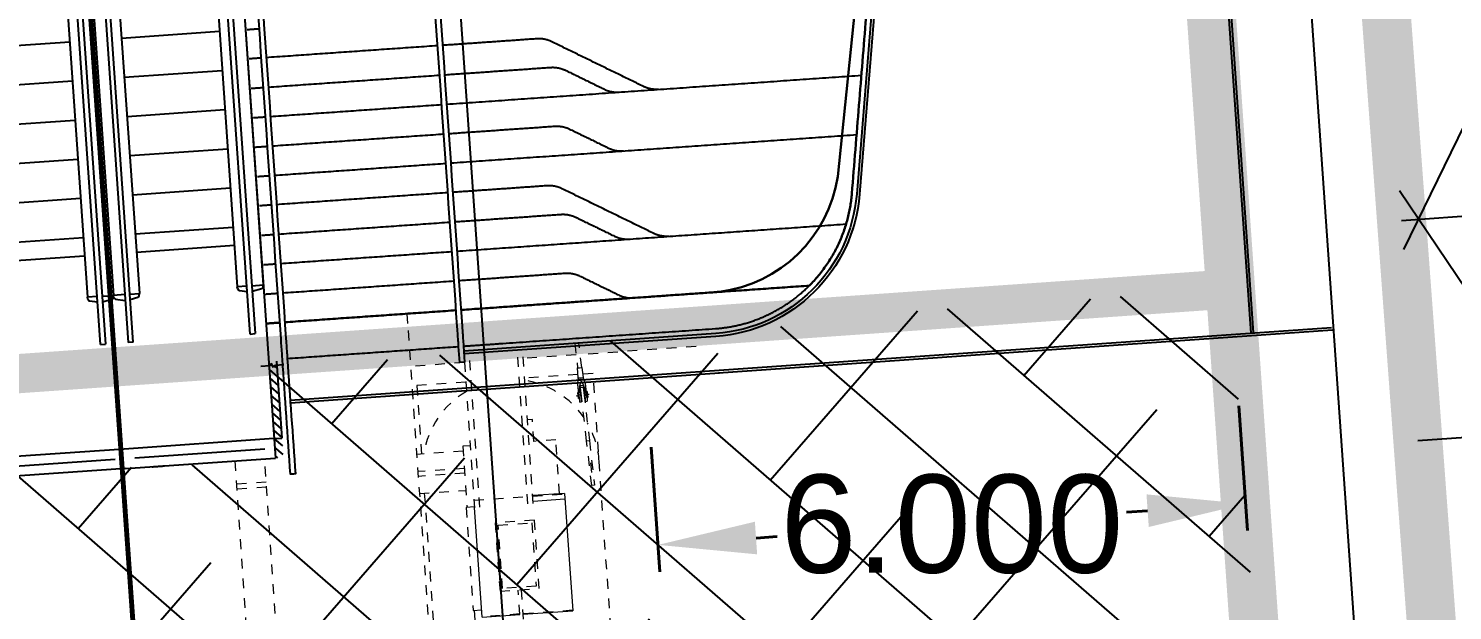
# Model space of a CAD drawing. Header units: millimetres. Extents: x 50357 to 985146, y 723188 to 1803594.
# Drawn here: x 832238.82 to 832253.33, y 818135.06 to 818140.99 of the extents above; entities that cross this region are included whole.
import ezdxf
from ezdxf.xclip import XClip

# ---------------------------------------------------------------- set-up
doc = ezdxf.new("R2010")
doc.units = ezdxf.units.MM
doc.header["$LTSCALE"] = 3
doc.header["$MEASUREMENT"] = 0
for name, pattern in [('AUR_Hidden', [3.75, 2.5, -1.25]), ('DASHED', [19.049999999999997, 12.7, -6.349999999999999]), ('DASHED2', [0.375, 0.25, -0.125]), ('DIVIDE', [1.25, 0.5, -0.25, 0, -0.25, 0, -0.25]), ('Grid Line', [22.225, 12.7, -3.175, 3.175, -3.175]), ('Member Hidden', [4.5, 2.5, -2])]:
    doc.linetypes.add(name, pattern=pattern)
doc.layers.get('Defpoints').update_dxf_attribs({"color": 32})
doc.layers.add('-Dim', color=7, linetype='Continuous', lineweight=40)
for name, color, linetype in [('-Section line', 7, 'Continuous'), ('00-TITLEBOX', 7, 'Continuous'), ('00_Xref', 7, 'Continuous'), ('3A35X-MAGP-P-LD-00-0$0$A-GLASS', 1, 'Continuous'), ('3A35X-MAGP-P-LD-00-0$0$LWK-GA_HANDRAIL', 7, 'Continuous'), ('3A35X-MAGP-P-LD-00-0$0$LWK-MA_PAVING BANDING', 8, 'Continuous'), ('LWK-STEPS', 8, 'Continuous'), ('UAJ-00XREF', 7, 'Continuous')]:
    doc.layers.add(name, color=color, linetype=linetype)
doc.layers.add('S-BEAM', color=7, linetype='Continuous', lineweight=13, true_color=0x6e6e6e)
doc.layers.add('S-BEAM-HDLN', color=7, linetype='Member Hidden', lineweight=13, true_color=0x6e6e6e)
doc.styles.get("Standard").update_dxf_attribs({"font": 'arial.ttf'})
doc.dimstyles.get("Standard").update_dxf_attribs({"dimtxt": 0.5, "dimasz": 0.5, "dimexe": 0.18, "dimexo": 0.0625, "dimgap": 0.09, "dimtad": 0, "dimtih": 1, "dimtoh": 1, "dimdec": 3, "dimzin": 0, "dimdsep": 46, "dimtxsty": 'Standard', "dimcen": 0.09, "dimclrd": 256, "dimclre": 256, "dimclrt": 256, "dimadec": 0, "dimazin": 0, "dimtfac": 1, "dimtdec": 3, "dimtofl": 0, "dimtmove": 0, "dimatfit": 3, "dimfxl": 1, "dimtolj": 1, "dimtzin": 0, "dimlwd": -1, "dimlwe": -1, "dimarcsym": 0})

# ---------------------------------------------------------------- blocks, each defined once
blk = doc.blocks.new('x-baseplan')
blk.add_lwpolyline([(834550.5504977031, 818213.8099201302), (834557.1707061984, 818119.1057708476), (834549.7388409991, 818118.5862529866), (834547.9798026364, 818143.7498459143), (834547.5807763856, 818143.7219523429), (834547.5406793719, 818144.2955526419), (834539.964348251, 818143.7659435372), (834540.0207351408, 818142.9597400684), (834532.4540713743, 818142.4508974658), (834523.9730675832, 818144.3196118136), (834526.2541944442, 818154.672315307), (834539.4111505304, 818151.6754048063), (834539.645705567, 818148.3218046228), (834547.2222045134, 818148.8514349199), (834547.1832929897, 818149.4080764136), (834547.5823192402, 818149.4359699852), (834542.9962396064, 818215.0412708663), (834543.2206925141, 818215.0569610451), (834550.3260447974, 818213.7942299456), (834550.5504977031, 818213.8099201302)])
blk = doc.blocks.new('*D1120')
at = {"layer": '-Dim', "transparency": 16777216}
for p, q in [((832251.2429739052, 818135.8709319923), (832251.154120105, 818137.142013343)), ((832245.2575927557, 818135.4525292988), (832245.1687389555, 818136.7236106496)), ((832250.2262884076, 818136.0747137873), (832250.0094308534, 818136.0595545548)), ((832246.236038511, 818135.7957789522), (832246.452896065, 818135.8109381847))]:
    blk.add_line(p, q, dxfattribs=at)
for points in [[(832250.2146660861, 818136.240974725), (832250.2379107291, 818135.9084528496), (832251.2238540341, 818136.1444477165)], [(832246.2244161896, 818135.9620398899), (832246.2476608326, 818135.6295180145), (832245.2384728846, 818135.7260450231)]]:
    blk.add_solid(points, dxfattribs=at)
at = {"layer": 'Defpoints', "color": 0, "transparency": 16777216}
for p in [(832251.2238540341, 818136.1444477165), (832251.2473322757, 818135.8085841406), (832245.2619511263, 818135.3901814471)]:
    blk.add_point(p, dxfattribs=at)
at = {"layer": '-Dim', "transparency": 16777216, "insert": (832248.2311634594, 818135.9352463698), "char_height": 1, "attachment_point": 5}
blk.add_mtext('\\A1;6.000', dxfattribs=at)
blk = doc.blocks.new('AUR_ST_SFR_S_RHS _ SHS - 600x1050x50x50 BUILT-UP BOX-2951339-STAIRCASE - GA PLAN')
at = {"layer": 'S-BEAM'}
for p, q in [((-99.66727646333226, -525.0000000000014), (-99.66727646333226, -503.0695454789058)), ((-99.66727646333226, -525.0000000000014), (224.6672764640503, -525.0000000000014)), ((224.6672764640503, -503.0695454790808), (224.6672764640503, -525.0000000000014))]:
    blk.add_line(p, q, dxfattribs=at)
blk = doc.blocks.new('AUR_ST_SFR_S_CHS - 1200x5mm-2158067-STAIRCASE - GA PLAN')
at = {"layer": 'S-BEAM'}
for p, q in [((410.0000000005912, 600.0000000000455), (-99.99999999942717, 600.0000000000542)), ((-99.99999999947265, -600.000000000001), (-99.99999999947265, 599.9999999999997)), ((824.9999999998753, 600.0000000000542), (440.000000000593, 600.0000000000455)), ((824.9999999998287, 599.9999999999997), (824.9999999998287, -519.2381391583749)), ((-99.99999999942284, -599.9999999999502), (225.0000000002391, -599.9999999999502))]:
    blk.add_line(p, q, dxfattribs=at)
at = {"layer": 'S-BEAM-HDLN'}
for p, q in [((-99.99999999947265, 595.000000000002), (410.0000000008031, 595.000000000002)), ((440.0000000008044, 595.000000000002), (824.9999999998288, 595.000000000002)), ((824.9999999998288, -595.0000000000033), (-99.99999999947265, -595.0000000000033))]:
    blk.add_line(p, q, dxfattribs=at)
blk = doc.blocks.new('DGSG')
at = {"layer": 'S-BEAM', "linetype": 'DASHED2', "ltscale": 5}
for p, q in [((77281.08389508724, -4203.388118386269), (72871.22710001469, -4203.388118386269)), ((70302.21453690529, -4508.388118267059), (77281.21554136276, -4508.388118267059)), ((78484.59632360935, -6058.388118386269), (70302.88355922699, -6058.388118386269)), ((76819.01197111607, -6058.388118267059), (76819.00952672958, -6533.368661046028)), ((77219.0095268488, -6533.370719194412), (77219.01197099686, -6058.388118267059)), ((78119.05193829536, -6608.388118267059), (78119.05193805695, -6058.388118267059)), ((78656.95921337605, -6058.388118386269), (78484.59632360935, -6058.388118386269)), ((76819.01171350479, -6108.373454332352), (74319.05016732216, -6108.369760632515)), ((77919.05016839504, -6108.375079989433), (77219.011713624, -6108.3740452528)), ((77919.04685640335, -6608.388118267059), (77919.05016839504, -6108.375079989433)), ((75594.05193817616, -6523.388118267059), (75594.05193793774, -6608.388118386269)), ((76644.05193793774, -6523.388118267059), (75594.05193817616, -6523.388118267059)), ((76644.05193793774, -6608.388118743896), (76644.05193793774, -6523.388118267059)), ((75594.05193793774, -6533.371643543243), (74969.04503643513, -6533.37071955204)), ((78124.95784854889, -6608.388118267059), (76637.11899673939, -6608.388118386269)), ((77269.04966771603, -6533.374119520187), (76644.05193793774, -6533.373195648193)), ((77269.0487856865, -6608.388118624687), (77269.04966771603, -6533.374119520187)), ((76469.05193793774, -6808.388118505478), (75769.05193793774, -6808.388118624687)), ((75769.05193793774, -6808.388118624687), (75769.05193781853, -7208.388118267059)), ((76469.05193793774, -7208.388118386269), (76469.05193793774, -6808.388118505478)), ((75797.05193781853, -7180.38811814785), (75797.05193793774, -6836.388118505478)), ((75797.05193793774, -6836.388118505478), (76441.05193829536, -6836.388118267059)), ((76441.05193829536, -6836.388118267059), (76441.05193793774, -7180.388118624687)), ((75319.05193829536, -6993.388118386269), (75769.05193817616, -6993.388118267059)), ((75769.05193781853, -7023.38811814785), (75319.05193793774, -7023.388118505478)), ((75769.05193781853, -7208.388118267059), (76469.05193793774, -7208.388118386269)), ((76441.05193793774, -7180.388118624687), (75797.05193781853, -7180.38811814785)), ((76637.11899673939, -7208.388118386269), (78207.4555426836, -7208.388118386269)), ((77494.04383635521, -7258.37457883358), (77494.04390978813, -7208.388118267059)), ((77919.03927981853, -7752.201599359512), (77919.04288232327, -7208.388118386269)), ((78119.05193805695, -7748.704062819481), (78119.05193781853, -7208.388118267059)), ((77269.04337525368, -7483.374118447304), (77269.04370868206, -7258.374246716499)), ((77269.04370868206, -7258.374246716499), (77494.04383635521, -7258.37457883358)), ((76719.05193805695, -7483.373305082321), (77269.04337525368, -7483.374118447304)), ((76780.57634830475, -7815.022179245949), (77236.62764573097, -7794.786957859993)), ((76781.81750142574, -7842.994657516479), (76780.57634830475, -7815.022179245949)), ((77237.86879837513, -7822.759436249733), (76781.81750142574, -7842.994657516479)), ((77010.59732604027, -7818.829809427261), (76887.09273564816, -7824.309769034386)), ((77236.62764573097, -7794.786957859993), (77724.79994940758, -7773.126511931419)), ((77236.62764573097, -7794.786957859993), (77237.86879837513, -7822.759436249733)), ((77726.04110205173, -7801.09899020195), (77237.86879837513, -7822.759436249733)), ((77635.69574069977, -7753.634582161903), (77649.59449398518, -7753.017887234688)), ((77635.69574069977, -7753.634582161903), (77636.47146117687, -7771.117380619049)), ((77636.47146117687, -7771.117380619049), (77650.3702147007, -7770.500686168671)), ((77652.14328980446, -7810.461369395256), (77638.24453651905, -7811.078063964844)), ((77638.24453651905, -7811.078063964844), (77639.02025723457, -7828.560863256454)), ((77652.91901004314, -7827.944167852402), (77639.02025723457, -7828.560863256454)), ((77649.59449398518, -7753.017887234688), (77707.51068508625, -7750.448117256165)), ((77650.3702147007, -7770.500686168671), (77708.2864048481, -7767.930916190147)), ((77710.0594804287, -7807.891599178314), (77652.14328980446, -7810.461369395256)), ((77710.83520078659, -7825.374398589134), (77652.91901004314, -7827.944167852402)), ((77674.23630189896, -7742.415171146393), (77734.17732644081, -7739.755558013916)), ((77674.23630189896, -7742.415171146393), (77674.59091675282, -7750.407307744026)), ((77734.53194153309, -7747.747694969177), (77674.59091675282, -7750.407307744026)), ((77678.04841327667, -7828.330640077591), (77737.98943829536, -7825.671027183533)), ((77678.04841327667, -7828.330640077591), (77678.40302884579, -7836.322777152061)), ((77738.34405350685, -7833.663164019585), (77678.40302884579, -7836.322777152061)), ((77684.08157885075, -7749.9862023592), (77684.1480692625, -7751.484728097916)), ((77684.92379009724, -7768.96752679348), (77685.18631494045, -7774.884188532829)), ((77686.42746758461, -7802.85666680336), (77686.69686496258, -7808.928209781647)), ((77687.47258543968, -7826.411009430885), (77687.53907608986, -7827.909534454346)), ((77703.30806231499, -7720.829750537872), (77704.2068144083, -7741.085364699364)), ((77707.51147186756, -7750.448082327843), (77729.60334646702, -7749.467854857445)), ((77708.28719222546, -7767.930881381035), (77707.51147186756, -7750.448082327843)), ((77708.28719222546, -7767.930881381035), (77783.82648074627, -7764.579165697098)), ((77708.3735408783, -7834.992970347404), (77709.26542031765, -7855.093702316284)), ((77785.59955596924, -7804.539848923683), (77710.06026744843, -7807.891564369202)), ((77710.83598792553, -7825.374363780022), (77710.06026744843, -7807.891564369202)), ((77732.92786300182, -7824.394135951996), (77710.83598792553, -7825.374363780022)), ((77724.79994940758, -7773.126511931419), (77779.59342908859, -7770.695298671722)), ((77725.10777008533, -7749.667325496674), (77725.04127943516, -7748.168800711632)), ((77726.14601516724, -7773.066786408424), (77725.88348996639, -7767.150125265121)), ((77780.83458161354, -7798.667776703835), (77726.04110205173, -7801.09899020195)), ((77727.65656518936, -7807.110808134079), (77727.3871679306, -7801.039264678955)), ((77728.49877595901, -7826.092132925987), (77728.43228566647, -7824.593606948853)), ((77734.53194153309, -7747.747694969177), (77734.17732644081, -7739.755558013916)), ((77738.34405350685, -7833.663164019585), (77737.98943829536, -7825.671027183533)), ((77780.83458161354, -7798.667776703835), (77779.59342908859, -7770.695298671722)), ((77867.80015540123, -7750.843373537064), (77835.76995491982, -7744.756791353226)), ((77839.09450638294, -7819.683868527412), (77870.4597685337, -7810.784398198128)), ((77867.80015540123, -7750.843373537064), (77869.12996160984, -7780.8138859272)), ((77882.8075748682, -7750.677978754044), (77867.82231891155, -7751.342882037163)), ((77869.12996160984, -7780.8138859272), (77870.4597685337, -7810.784398198128)), ((77870.43760490417, -7810.284889698029), (77885.42286086082, -7809.619986534119)), ((77984.92895150185, -7751.151722550392), (77882.8075748682, -7750.677978754044)), ((77882.87157547474, -7752.12039244175), (77884.11521816254, -7780.14898276329)), ((77884.11521816254, -7780.14898276329), (77885.35886025429, -7808.177572965622)), ((77885.42286086082, -7809.619986534119), (77987.10096895695, -7800.103559374809)), ((77919.03824532032, -7908.37507724762), (77919.03892934322, -7805.106640577316)), ((77984.98210453987, -7752.349659085274), (77986.01496005058, -7775.627640485764)), ((78237.68648850918, -7743.440189361572), (77985.0840959549, -7754.648282170296)), ((77986.01496005058, -7775.627640485764), (77987.04781603813, -7798.9056224823)), ((77986.94582462311, -7796.606999397278), (78237.70463395119, -7785.480707526207)), ((78119.05193793774, -8973.390941977501), (78119.05193805695, -7790.730550289154)), ((74319.03824436665, -7908.369761228561), (77919.03824532032, -7908.37507724762))]:
    blk.add_line(p, q, dxfattribs=at)
at = {"layer": 'S-BEAM', "linetype": 'AUR_Hidden', "lineweight": 9, "ltscale": 5}
for p, q in [((76994.01994788647, -4508.388118386269), (76994.02151763439, -4203.388118624687)), ((77044.01994764805, -4508.388118267059), (77044.02151739597, -4203.388118267059)), ((76994.00952672958, -6533.36956179142), (76994.01197087765, -6058.388118267059)), ((77044.00952672958, -6533.369819164276), (77044.01197123528, -6058.388118267059)), ((76637.11899673939, -6663.388118386269), (78207.22030591965, -6663.388118267059)), ((76637.11899709702, -7153.388118267059), (78207.43180298805, -7153.388118505478))]:
    blk.add_line(p, q, dxfattribs=at)
at = {"layer": 'S-BEAM', "linetype": 'DASHED2', "ltscale": 5, "flags": 128}
for points in [[(77783.82648074627, -7764.579165697098), (77788.94112348557, -7765.127161502838), (77793.74520897865, -7766.965809822083), (77797.9187848568, -7769.972657680511), (77801.18389046192, -7773.947447538376), (77803.32306921482, -7778.62545800209), (77804.19385182858, -7783.69513297081)], [(77804.19385182858, -7783.69513297081), (77803.77549529076, -7788.822008132935), (77802.05903887749, -7793.671094655991), (77799.15879774094, -7797.919444441795), (77795.26792907715, -7801.284115076065), (77790.64556539059, -7803.541020035744), (77785.59955596924, -7804.539848923683)]]:
    blk.add_lwpolyline(points, dxfattribs=at)
at = {"layer": 'S-BEAM', "linetype": 'DASHED2', "ltscale": 5}
for radius, start, end in [(900.0000000000045, 26.4349820673552, 77.15739246118007), (899.9999999999995, 300.2717893566729, 347.1372658115348), (899.9999999999881, 270.0053207173482, 296.3248220511723)]:
    blk.add_arc((77019.04420804977, -7008.373751878738), radius, start, end, dxfattribs=at)
for points, knots in [([(77729.60334646702, -7749.467854857445), (77737.32756578922, -7749.125127434731), (77748.86571538448, -7748.613174557686), (77762.29698503017, -7748.017222285271), (77769.94628763199, -7747.677818775177), (77775.65008842945, -7747.424738645554), (77781.33018755913, -7747.172709584236), (77786.99383437634, -7746.921410799026), (77791.68588399887, -7746.713222503662), (77794.95034217834, -7746.568376541138), (77796.81047677994, -7746.485841393471), (77798.1992444992, -7746.424221038818), (77799.59590649605, -7746.362250447273), (77801.48241102695, -7746.278545379639), (77804.82087409496, -7746.130416154861), (77809.62049388885, -7745.917454481125), (77814.23998522758, -7745.712485671043), (77817.26538908482, -7745.578246831894), (77818.71064198017, -7745.514120221138), (77819.51682412624, -7745.478349685669), (77820.10647928715, -7745.452186465263), (77820.69961261749, -7745.4258685112), (77821.51731479168, -7745.389587163925), (77822.99450552464, -7745.324043393135), (77825.19892191887, -7745.226232171059), (77827.84458732605, -7745.108842611313), (77831.17663407326, -7744.960998058319), (77833.91979515553, -7744.839282512665), (77835.48322021961, -7744.769912719727), (77835.7735644579, -7744.757030010223), (77835.77094197273, -7744.75714635849)], [0, 0, 0, 0, 0.1, 0.15, 0.175, 0.2, 0.225, 0.25, 0.275, 0.2875, 0.29375, 0.3, 0.30625, 0.3125, 0.325, 0.35, 0.375, 0.3875, 0.39375, 0.396875, 0.4, 0.403125, 0.40625, 0.4125, 0.425, 0.4375, 0.45, 0.475, 0.4875, 0.5, 0.5, 0.5, 0.5]), ([(77849.03857648373, -7781.705350637436), (77843.06202745438, -7778.341610312462), (77833.88945674896, -7773.784788608551), (77822.82691824436, -7769.318654179573), (77816.39957749844, -7767.015448570251), (77811.53352093697, -7765.396064758301), (77806.59166407585, -7763.95185482502), (77799.8851351738, -7762.296033978462), (77791.34505426884, -7760.591863155365), (77782.71212482452, -7759.116809248924), (77775.81989955902, -7757.919221043587), (77770.68306136131, -7756.956156015396), (77765.56631469727, -7755.955386519432), (77758.73044109344, -7754.660293459892), (77746.757989645, -7752.439500570297), (77736.47123885155, -7750.632076740265), (77729.60334646702, -7749.467854857445)], [0, 0, 0, 0, 0.1666666666666667, 0.25, 0.2916666666666666, 0.3333333333333333, 0.375, 0.4166666666666666, 0.5, 0.5833333333333333, 0.625, 0.6666666666666666, 0.7083333333333333, 0.75, 0.8333333333333333, 1, 1, 1, 1]), ([(77732.92786300182, -7824.394135951996), (77739.66565489769, -7822.62622320652), (77749.75190412998, -7819.914839506149), (77761.48061835766, -7816.642414093018), (77768.17492640018, -7814.746980190277), (77773.18293082714, -7813.296970486641), (77778.21428740025, -7811.882737755775), (77784.97336173058, -7810.079434871674), (77793.44172537327, -7807.845587730408), (77801.79731345177, -7805.391747832298), (77808.33083665371, -7803.148459672928), (77813.12536501884, -7801.272241473198), (77817.82887554169, -7799.228250980377), (77824.02697145939, -7796.364848613739), (77834.65048611164, -7790.93649327755), (77843.38342893124, -7785.585194826126), (77849.03857648373, -7781.705350637436)], [0, 0, 0, 0, 0.1666666666666667, 0.25, 0.2916666666666666, 0.3333333333333333, 0.375, 0.4166666666666666, 0.5, 0.5833333333333333, 0.625, 0.6666666666666666, 0.7083333333333333, 0.75, 0.8333333333333333, 1, 1, 1, 1]), ([(77839.09545767307, -7819.68342757225), (77839.09283566475, -7819.683543801308), (77838.79200053215, -7819.696892023087), (77837.20376491547, -7819.767362713814), (77834.43449497223, -7819.890236616135), (77831.07946538925, -7820.039100885391), (77828.4194085598, -7820.157128930092), (77826.20637011528, -7820.255322575569), (77824.72544169426, -7820.321032166481), (77823.90634322166, -7820.357376337051), (77823.31252872944, -7820.383723855019), (77822.72267282009, -7820.409895896912), (77821.91694366932, -7820.445646524429), (77820.47418224812, -7820.509662985802), (77817.45968580246, -7820.64341711998), (77812.86738729477, -7820.847179889679), (77808.096357584, -7821.058872818947), (77804.77122879028, -7821.206410527229), (77802.88939476013, -7821.2899081707), (77801.49444890022, -7821.351802825928), (77800.10554409027, -7821.413429141045), (77798.24329459667, -7821.496057987213), (77794.97060251236, -7821.641268968582), (77790.2581269741, -7821.850363969803), (77784.56882214546, -7822.102801084518), (77778.87646377087, -7822.355373859406), (77773.18180322647, -7822.608048915863), (77765.55792891979, -7822.946323871613), (77752.17480313778, -7823.54013967514), (77740.64602589607, -7824.05167722702), (77732.92786300182, -7824.394135951996)], [0.5, 0.5, 0.5, 0.5, 0.5125, 0.525, 0.55, 0.5625, 0.575, 0.5874999999999999, 0.59375, 0.596875, 0.6, 0.6031249999999999, 0.60625, 0.6125, 0.625, 0.6499999999999999, 0.6749999999999999, 0.6875, 0.69375, 0.7, 0.7062499999999999, 0.7124999999999999, 0.725, 0.75, 0.775, 0.8, 0.8250000000000001, 0.8500000000000001, 0.9, 1, 1, 1, 1])]:
    blk.add_open_spline(points, degree=3, knots=knots, dxfattribs=at)
at = {"layer": 'S-BEAM', "linetype": 'DASHED2', "ltscale": 5, "rotation": 90}
for name, p in [('AUR_ST_SFR_S_CHS - 1200x5mm-2158067-STAIRCASE - GA PLAN', (76119.05193793774, -7433.388118386269)), ('AUR_ST_SFR_S_RHS _ SHS - 600x1050x50x50 BUILT-UP BOX-2951339-STAIRCASE - GA PLAN', (76134.04945158958, -7433.055394768715))]:
    blk.add_blockref(name, p, dxfattribs=at)
blk = doc.blocks.new('escalator_new')
at = {"layer": '3A35X-MAGP-P-LD-00-0$0$A-GLASS', "ltscale": 0.5}
h = blk.add_hatch(dxfattribs=at)
h.set_pattern_fill('ANSI31', color=256, scale=500, angle=-90.00000000000001)
h.set_pattern_definition([(315, (102989.4328432104, 47003.94558708592), (44.19417382415923, 44.19417382415921), [])])
h.paths.add_polyline_path([(110039.9912009293, 27836.8253402986), (110039.9912009293, 28579.66818880522), (110020.4230952937, 28579.66818880522), (110003.8756469038, 28559.3227503987), (109984.3939431777, 28601.69275053245), (109969.1586761208, 28579.66818880522), (109959.9912032385, 28579.66818880522), (109959.9912014192, 27836.8253402986)])
h.paths.add_polyline_path([(110039.9912009293, 27782.8253402986), (110039.9912009293, 27836.8253402986), (109959.9912014192, 27836.8253402986), (109959.9912012869, 27782.8253402986)])
h.paths.add_polyline_path([(110039.9912009293, 27636.8253402986), (110039.9912009293, 27782.8253402986), (109959.9912012869, 27782.8253402986), (109959.9912009293, 27636.8253402986)])
for p, q in [((109959.9912353814, 41703.54516736494), (109959.9912009293, 27636.8253402986)), ((108262.4912353814, 28916.82534404586), (108262.4912353814, 40923.54517111221)), ((108313.4912353814, 40923.54517111221), (108313.4912353814, 28916.82534404587)), ((108546.4912315607, 40923.54517054155), (108546.4911727472, 28916.82534347521)), ((108597.4911727472, 28916.82534322539), (108597.4912315607, 40923.54517029173)), ((109792.4912353814, 28916.8253402986), (109792.4912353814, 40923.54516736494)), ((109843.4912353814, 40923.54516736494), (109843.4912353814, 28916.8253402986)), ((108164.9912353814, 40433.54517111221), (108164.9912353814, 29406.82534404586)), ((108429.9912291605, 40433.54517111221), (108429.9911751474, 29406.82534404587)), ((108429.9912353814, 40433.54517111221), (108429.9912353814, 29406.82534404586)), ((108694.9912291605, 40433.54516981414), (108694.9911751474, 29406.82534274779)), ((109694.9912353814, 40433.54516736494), (109694.9912353814, 29406.8253402986)), ((109959.9912353814, 40433.54516736494), (109959.9912353814, 29406.8253402986)), ((108164.9912490969, 32013.54516736494), (107164.9912490969, 32013.54516736494)), ((109694.9912490969, 32013.54516736494), (108694.9912490969, 32013.54516736494)), ((108164.9912490969, 31613.54516736494), (107164.9912490969, 31613.54516736494)), ((109694.9912490969, 31613.54516736494), (108694.9912490969, 31613.54516736494)), ((108164.9912490969, 31213.54516736494), (107164.9912490969, 31213.54516736494)), ((109694.9912490969, 31213.54516736494), (108694.9912490969, 31213.54516736494)), ((108164.9912490969, 30813.54516736494), (107164.9912490969, 30813.54516736494)), ((109694.9912490969, 30813.54516736494), (108694.9912490969, 30813.54516736494)), ((108164.9912310218, 30413.54516736494), (107164.9912310218, 30413.54516736494)), ((109694.9912310218, 30413.54516736494), (108694.9912310218, 30413.54516736494)), ((108164.9911620036, 30013.54516736494), (107164.9911620036, 30013.54516736494)), ((109694.9911620036, 30013.54516736494), (108694.9911620036, 30013.54516736494)), ((108164.9911772047, 29826.82542072756), (107164.9911772047, 29826.82542072756)), ((109694.9911772047, 29826.82542072756), (108694.9911772047, 29826.82542072756)), ((108167.5406354726, 29384.77892490219), (108164.9912353814, 29406.82534404586)), ((108262.4912353814, 29406.82534404586), (108164.9912353814, 29406.82534404586)), ((108183.3443294824, 29367.49361034225), (108262.4912452176, 29351.0686369346)), ((108313.4912353814, 29406.82534404587), (108429.9912353814, 29406.82534404586)), ((108411.6381412804, 29367.49361034225), (108313.4912229682, 29347.12565906649)), ((108427.4418352902, 29384.77892490219), (108429.9912353814, 29406.82534404586)), ((108432.5405751306, 29384.7789248897), (108429.9911751474, 29406.82534404587)), ((108546.4911751474, 29406.82534347521), (108429.9911751474, 29406.82534404587)), ((108448.3442690557, 29367.49361025235), (108546.4911872682, 29347.12565849582)), ((108597.4911751474, 29406.82534322539), (108694.9911751474, 29406.82534274779)), ((108676.6380808538, 29367.49360913408), (108597.4911650381, 29351.06863611413)), ((108692.4417749482, 29384.77892361661), (108694.9911751474, 29406.82534274779)), ((109697.5406354726, 29384.77892115493), (109694.9912353814, 29406.8253402986)), ((109792.4912353814, 29406.8253402986), (109694.9912353814, 29406.8253402986)), ((109713.3443294824, 29367.49360659499), (109792.4912452176, 29351.06863318734)), ((109843.4912353814, 29406.8253402986), (109959.9912353814, 29406.8253402986)), ((109941.6381412804, 29367.49360659499), (109843.4912229682, 29347.12565531922)), ((109957.4418352902, 29384.77892115493), (109959.9912353814, 29406.8253402986)), ((108262.4912353814, 28916.82534404586), (108313.4912353814, 28916.82534404587)), ((108597.4911727472, 28916.82534322539), (108546.4911727472, 28916.82534347521)), ((109792.4912353814, 28916.8253402986), (109843.4912353814, 28916.8253402986)), ((109984.3939431777, 28601.69275053245), (109969.1586761208, 28579.66818880522)), ((110003.8756469038, 28559.3227503987), (109984.3939431777, 28601.69275053245)), ((110039.9912009293, 28621.8253402986), (110039.9912009293, 27836.8253402986)), ((109969.1586761208, 28579.66818880522), (109876.8766670348, 28579.66818880522)), ((110020.4230952937, 28579.66818880522), (110003.8756469038, 28559.3227503987)), ((110112.7051043797, 28579.66818880522), (110020.4230952937, 28579.66818880522)), ((108429.991201909, 27836.82534779312), (106899.991201909, 27836.82534779313)), ((108329.9912009293, 27736.8253402986), (106999.9912009293, 27736.82534029861)), ((109959.9912009293, 27836.8253402986), (108429.9912009293, 27836.8253402986)), ((109859.9912009293, 27736.8253402986), (108529.9912009293, 27736.8253402986)), ((109959.9912009293, 27836.8253402986), (110039.9912009293, 27836.8253402986)), ((108429.9912009293, 27636.8253402986), (106899.9912009293, 27636.82534779313)), ((108429.9912009293, 27636.8253402986), (109959.9912009293, 27636.8253402986))]:
    blk.add_line(p, q, dxfattribs=at)
for centre, radius, start, end in [((108187.4082409203, 29387.07626910995), 19.9999885559082, 186.595967639639, 258.276043582806), ((108407.5742298425, 29387.07626910995), 19.99989700317383, 281.7239463989683, 353.4040223423802), ((108452.4081805896, 29387.07626900015), 19.99989700317383, 186.5959773768344, 258.2760533200275), ((108672.5741695117, 29387.07626792169), 19.9999885559082, 281.7239561361898, 353.4040320795821), ((109717.4082409203, 29387.07626536269), 19.9999885559082, 186.595967639639, 258.276043582806), ((109937.5742298425, 29387.07626536269), 19.99989700317383, 281.7239463989683, 353.4040223423802)]:
    blk.add_arc(centre, radius, start, end, dxfattribs=at)
blk = doc.blocks.new('QA')
at = {"layer": '3A35X-MAGP-P-LD-00-0$0$A-GLASS', "ltscale": 0.5}
for points in [[(23174.3052560091, -3053.327570676804), (23089.43248414993, -3053.264688968658, 0.3580451658036957), (21937.02547895908, -4049.505942225456), (20809.71057832241, -11492.07417678833, -0.3708361170407005), (19277.19096207619, -12809.94570815563), (16705.07534730434, -12809.94570803642)], [(23174.30525612831, -3083.327578783035), (23089.8018091917, -3083.264970898628, 0.3578801862417719), (21966.64198517799, -4054.296924233437), (20839.37224829197, -11496.56698644161, -0.3708361170406999), (19277.19111013412, -12839.94570815563), (16705.07534730434, -12839.94570803642)]]:
    blk.add_lwpolyline(points, format="xyb", dxfattribs=at)
at = {"layer": '3A35X-MAGP-P-LD-00-0$0$A-GLASS', "ltscale": 0.5, "elevation": -0.002809532994347566}
blk.add_lwpolyline([(16705.07534730434, -12759.90537965298), (16705.07534718513, -12922.18441808224), (16655.07588076591, -12922.18441808224), (16655.07534730434, -12759.90537965298)], dxfattribs=at)
at = {"layer": '3A35X-MAGP-P-LD-00-0$0$A-GLASS', "ltscale": 0.5}
for points, degree in [([(14855.07534468174, -12557.20651352406), (14855.07534468174, -11068.9391232729), (14855.07534468174, -9580.671733021736), (14855.07534468174, -8092.404342770576)], 3), ([(14905.07534468174, -8092.404342889786), (14905.07534468174, -9580.671733140945), (14905.07534468174, -11068.9391232729), (14905.07534468174, -12557.20651352406)], 3), ([(16655.07534468174, -12557.20651352406), (16655.07534468174, -11068.9391232729), (16655.07534468174, -9580.671733021736), (16655.07534468174, -8092.404342770576)], 3), ([(16705.07534468174, -8092.404342889786), (16705.07534480095, -9580.671733140945), (16705.07534480095, -11068.9391232729), (16705.07534468174, -12557.20651352406)], 3), ([(14730.07534468174, -9386.49073946476), (14792.57551729679, -9386.49073946476), (14855.07568991184, -9386.49073946476)], 2), ([(14855.07540678978, -9686.836236357689), (14792.57537579536, -9686.836236476898), (14730.07534468174, -9686.836236357689)], 2), ([(16655.07555067539, -9686.836236357689), (15780.07566773891, -9686.836236476898), (14905.07578480244, -9686.836236357689)], 2), ([(17667.71719348431, -9686.836236357689), (17186.39628052711, -9686.836236357689), (16705.07536768913, -9686.836236476898)], 2), ([(18718.91402971745, -10247.33485138416), (18268.31561172009, -9987.181733369827), (17817.71719348431, -9727.028615117073)], 2), ([(14730.07534468174, -9987.181733250618), (14792.57534468174, -9987.181733250618), (14855.07534468174, -9987.181733250618)], 2), ([(14905.07552325726, -9987.181733250618), (15780.07543408871, -9987.181733250618), (16655.07534468174, -9987.181733250618)], 2), ([(16705.07566726208, -9987.181733250618), (17246.50326049328, -9987.181733250618), (17787.9308539629, -9987.181733131409)], 2), ([(17937.9308539629, -10027.37411224842), (18128.42244184017, -10137.35448169708), (18318.91402971745, -10247.33485126495)], 2), ([(14730.07534468174, -10287.52723014355), (14792.57537698746, -10287.52723026276), (14855.07540917397, -10287.52723014355)], 2), ([(14905.07534468174, -10287.52723014355), (15780.07544898987, -10287.52723014355), (16655.07555305958, -10287.52723014355)], 2), ([(16705.07537019253, -10287.52723014355), (18823.31375813484, -10287.52723026276), (20941.55214619637, -10287.52723014355)], 2), ([(14730.07534468174, -10587.87272703648), (14792.57551980019, -10587.87272703648), (14855.07569491863, -10587.87272703648)], 2), ([(14905.07551181316, -10587.87272703648), (15780.0756752491, -10587.87272703648), (16655.07583892345, -10587.87272703648)], 2), ([(16705.07534468174, -10587.87272703648), (17246.50309932232, -10587.87272703648), (17787.93085384369, -10587.87272703648)], 2), ([(17937.93085384369, -10628.06510591507), (18128.42244184017, -10738.04547548294), (18318.91402983665, -10848.02584505081)], 2), ([(14730.07534480095, -10888.21822392941), (14792.57552039623, -10888.21822392941), (14855.07569611073, -10888.2182238102)], 2), ([(14905.07534468174, -10888.21822404861), (15780.07559227943, -10888.21822392941), (16655.07583999634, -10888.2182238102)], 2), ([(16705.07534456253, -10888.21822392941), (18777.83065795898, -10888.21822392941), (20850.58597135544, -10888.21822392941)], 2), ([(14855.07569730282, -11188.56372070312), (14792.57552099228, -11188.56372082233), (14730.07534468174, -11188.56372082233)], 2), ([(16655.07584118843, -11188.56372070312), (15780.0756778717, -11188.56372082233), (14905.07551431656, -11188.56372082233)], 2), ([(17667.71719360352, -11188.56372082233), (17186.39642596245, -11188.56372082233), (16705.07565832138, -11188.56372082233)], 2), ([(18718.91402983665, -11749.0623357296), (18268.31561160088, -11488.90921771526), (17817.71719360352, -11228.75609970093)], 2), ([(14730.07534468174, -11488.90921771526), (14792.57534468174, -11488.90921759605), (14855.07534468174, -11488.90921771526)], 2), ([(14905.07551550865, -11488.90921771526), (15780.07543003559, -11488.90921759605), (16655.07534468174, -11488.90921771526)], 2), ([(16705.07565951347, -11488.90921771526), (17246.50325667858, -11488.90921759605), (17787.93085384369, -11488.90921771526)], 2), ([(17937.93085384369, -11529.10159659386), (18128.42244184017, -11639.08196604252), (18318.91402983665, -11749.0623357296)], 2), ([(14730.07534480095, -11789.25471448898), (14792.57534456253, -11789.25471448898), (14855.07534468174, -11789.25471460819)], 2), ([(14905.07551693916, -11789.25471460819), (15780.07543075085, -11789.25471448898), (16655.07534468174, -11789.25471460819)], 2), ([(16705.07566070557, -11789.25471460819), (18692.88677942753, -11789.25471460819), (20680.69789814949, -11789.25471448898)], 2), ([(14730.07534468174, -12089.60021150112), (14792.57552289963, -12089.60021150112), (14855.07570111752, -12089.60021150112)], 2), ([(14905.07551801205, -12089.60021150112), (15780.07568156719, -12089.60021150112), (16655.07584512234, -12089.60021138191)], 2), ([(16705.07534468174, -12089.60021138191), (17246.50309932232, -12089.60021150112), (17787.9308539629, -12089.60021138191)], 2), ([(17937.9308539629, -12129.79259037971), (18128.42244195938, -12239.77295982838), (18318.91402983665, -12349.75332939625)], 2), ([(14855.07534301281, -12759.94578170776), (14855.07534146309, -12707.58726394176), (14855.0753415823, -12655.22767591476), (14855.0753415823, -12602.86900138855)], 3), ([(14905.07534146309, -12602.86900484562), (14905.07534146309, -12655.22767937183), (14905.07534146309, -12707.58726334572), (14905.07534313202, -12759.94578015804)], 3), ([(16655.07534313202, -12759.94578170776), (16655.0753415823, -12707.58726382256), (16655.0753415823, -12655.22767591476), (16655.07534146309, -12602.86900150776)], 3), ([(16705.0753415823, -12602.86900496483), (16705.0753415823, -12655.22767937183), (16705.0753415823, -12707.58726346493), (16705.07534301281, -12759.94578015804)], 3), ([(14855.07537817955, -13939.54214382172), (14855.07536649704, -13546.34335649014), (14855.07535481453, -13153.14456927776), (14855.07534301281, -12759.94578170776)], 3), ([(14905.07534313202, -12759.94578015804), (14905.07535481453, -13153.14456760883), (14905.07536637783, -13546.34335505962), (14905.07537806034, -13939.5421423912)], 3), ([(13452.97541296482, -13765.02022278309), (13516.72536170483, -13765.02022278309), (13580.47531032562, -13765.02022278309)], 2)]:
    blk.add_open_spline(points, degree=degree, dxfattribs=at)
for points, weights in [([(17817.71719348431, -9727.028615117073), (17748.10195124149, -9686.836236357689), (17667.71719348431, -9686.836236357689)], [0.9999999999999999, 0.9659258262853384, 0.9999999999999999]), ([(17787.9308539629, -9987.181733131409), (17868.31561172009, -9987.181733369827), (17937.9308539629, -10027.37411224842)], [1, 0.965925826288958, 1]), ([(18318.91402971745, -10247.33485126495), (18388.52927207947, -10287.52723014355), (18468.91402971745, -10287.52723014355)], [1, 0.9659258262909824, 1]), ([(18868.91402971745, -10287.52723014355), (18788.52927207946, -10287.52723014355), (18718.91402971745, -10247.33485138416)], [0.9999999999999999, 0.9659258262819549, 0.9999999999999999]), ([(17787.93085384369, -10587.87272703648), (17868.31561160088, -10587.87272703648), (17937.93085384369, -10628.06510591507)], [1, 0.965925826288958, 1]), ([(18318.91402983665, -10848.02584505081), (18388.52927207947, -10888.21822392941), (18468.91402983665, -10888.2182238102)], [1, 0.9659258262909824, 1]), ([(17817.71719360352, -11228.75609970093), (17748.10195112228, -11188.56372082233), (17667.71719360352, -11188.56372082233)], [0.9999999999999999, 0.9659258262853384, 0.9999999999999999]), ([(17787.93085384369, -11488.90921771526), (17868.31561160088, -11488.90921771526), (17937.93085384369, -11529.10159659386)], [1, 0.965925826288958, 1]), ([(18318.91402983665, -11749.0623357296), (18388.52927207947, -11789.25471460819), (18468.91402983665, -11789.25471448898)], [1, 0.9659258262909824, 1]), ([(18868.91402983665, -11789.25471460819), (18788.52927207946, -11789.25471460819), (18718.91402983665, -11749.0623357296)], [0.9999999999999999, 0.9659258262819549, 0.9999999999999999]), ([(17787.9308539629, -12089.60021138191), (17868.31561160088, -12089.60021150112), (17937.9308539629, -12129.79259037971)], [1, 0.965925826288958, 1]), ([(18318.91402983665, -12349.75332939625), (18388.52927219868, -12389.94570827484), (18468.91402983665, -12389.94570839405)], [1, 0.9659258262909824, 1])]:
    blk.add_rational_spline(points, weights, degree=2, dxfattribs=at)
for points, knots in [([(14855.0753415823, -12602.86900138855), (14855.07534182072, -12598.93124878407), (14855.07534205914, -12594.99363839626), (14855.07534229755, -12591.08333396912), (14855.07534265518, -12587.14542090893), (14855.0753428936, -12583.23528301716), (14855.07534325123, -12579.38063025475), (14855.07534325123, -12575.52597761154), (14855.07534372807, -12571.72681009769), (14855.07534384727, -12568.00998103619), (14855.0753442049, -12564.31923305988), (14855.07534432411, -12560.70972466469), (14855.07534468174, -12557.20651352406)], [0, 0, 0, 0, 11.81999371208591, 11.81999371208591, 11.81999371208591, 23.72376814443183, 23.72376814443183, 23.72376814443183, 35.6275293320368, 35.6275293320368, 35.6275293320368, 47.44750771980804, 47.44750771980804, 47.44750771980804, 47.44750771980804]), ([(14905.07534468174, -12557.20651352406), (14905.07534444332, -12560.7097094059), (14905.0753442049, -12564.3192499876), (14905.07534384727, -12568.00998198986), (14905.07534372807, -12571.72681128979), (14905.07534337044, -12575.52597916126), (14905.07534313202, -12579.3806322813), (14905.0753428936, -12583.23528528214), (14905.07534253597, -12587.14542353153), (14905.07534241676, -12591.08333683014), (14905.07534205914, -12594.99362397194), (14905.07534182072, -12598.93126952648), (14905.07534146309, -12602.86900484562)], [0, 0, 0, 0, 11.8199788894919, 11.8199788894919, 11.8199788894919, 23.72374112360601, 23.72374112360601, 23.72374112360601, 35.6275166028298, 35.6275166028298, 35.6275166028298, 47.44751081693645, 47.44751081693645, 47.44751081693645, 47.44751081693645]), ([(16655.07534146309, -12602.86900150776), (16655.07534182072, -12598.9312030077), (16655.07534217834, -12594.99357545376), (16655.07534241676, -12591.08333396912), (16655.07534277439, -12587.14542102814), (16655.0753428936, -12583.23528313637), (16655.07534313202, -12579.38063061237), (16655.07534337044, -12575.52597773075), (16655.07534360886, -12571.72681045532), (16655.07534396648, -12568.0099812746), (16655.0753442049, -12564.31927025318), (16655.07534444332, -12560.70974445343), (16655.07534468174, -12557.20651352406)], [0, 0, 0, 0, 11.81999363556895, 11.81999363556895, 11.81999363556895, 23.72376797534579, 23.72376797534579, 23.72376797534579, 35.62752907035821, 35.62752907035821, 35.62752907035821, 47.44750738121945, 47.44750738121945, 47.44750738121945, 47.44750738121945]), ([(16705.07534468174, -12557.20651352406), (16705.07534444332, -12560.7097094059), (16705.0753442049, -12564.3192499876), (16705.07534396648, -12568.00998198986), (16705.07534372807, -12571.72681128979), (16705.07534337044, -12575.52597916126), (16705.07534325123, -12579.38063216209), (16705.0753428936, -12583.23528528214), (16705.07534253597, -12587.14542353153), (16705.07534229755, -12591.08333683014), (16705.07534217834, -12594.99362409115), (16705.07534182072, -12598.93126952648), (16705.0753415823, -12602.86900496483)], [0, 0, 0, 0, 11.81997888947675, 11.81997888947675, 11.81997888947675, 23.72374112353998, 23.72374112353998, 23.72374112353998, 35.62751660271299, 35.62751660271299, 35.62751660271299, 47.44751081687068, 47.44751081687068, 47.44751081687068, 47.44751081687068])]:
    blk.add_open_spline(points, degree=3, knots=knots, dxfattribs=at)
blk.add_rational_spline([(14905.07537782192, -13939.5421423912), (14905.07537698746, -13939.54221534729), (14880.07537698746, -13939.54221594334), (14855.07537722588, -13939.54221689701), (14855.07537782192, -13939.54214382172)], [1, 0.7071067811865476, 1, 0.7071067811865476, 1], degree=2, knots=[39.26990816987242, 39.26990816987242, 39.26990816987242, 78.53981633974483, 78.53981633974483, 117.8097245096172, 117.8097245096172, 117.8097245096172], dxfattribs=at)
at = {"layer": '3A35X-MAGP-P-LD-00-0$0$LWK-GA_HANDRAIL', "color": 2, "lineweight": 30, "ltscale": 0.5}
blk.add_rational_spline([(20760.28162527084, -11484.53886139393), (21322.01912915707, -7775.130828857422), (21883.75663268566, -4065.722796320915), (22044.70860767364, -3002.883757472038), (23119.66551876068, -3002.883757352829), (23146.9853874445, -3002.883757472038), (23174.3052560091, -3002.883757352829)], [1, 1, 1, 0.7581981168754619, 1, 1, 1], degree=2, knots=[0, 0, 0, 7503.401088794692, 7503.401088794692, 9279.029067885283, 9279.029067885283, 9333.668810263021, 9333.668810263021, 9333.668810263021], dxfattribs=at)
blk.add_rational_spline([(20263.64927327633, -12389.94570827484), (20677.93939173222, -12028.28205299377), (20760.28162527084, -11484.53886139393)], [0.8791111880141093, 0.8803100403542607, 1], degree=2, dxfattribs=at)
for points in [[(14730.07534456253, -12389.94570827484), (14792.57552337646, -12389.94570839405), (14855.07570242882, -12389.94570827484)], [(14905.07534468174, -12389.94570839405), (15780.07559549809, -12389.94570827484), (16655.07584619522, -12389.94570827484)], [(16705.07534468174, -12389.94570827484), (18484.36230885983, -12389.94570827484), (20263.64927327633, -12389.94570827484)]]:
    blk.add_open_spline(points, degree=2, dxfattribs=at)
at = {"layer": '3A35X-MAGP-P-LD-00-0$0$LWK-MA_PAVING BANDING'}
for p, q in [((24741.40931665897, -3995.169855475426), (24741.40934431553, -13186.42176759243, 0.1292574063120936)), ((14905.07494103909, -13186.50007724762), (19287.24541664124, -13186.46637952328)), ((19287.24541664124, -13186.46637952328), (25539.75853931904, -13186.41523766518, 0.1332627845659562)), ((14905.07494103909, -13212.37707722187), (16747.80434632301, -13212.36200475693, 0.02309116623865033)), ((16709.67551136017, -13212.36231672764, 0.02261337537935702), (19287.23547017574, -13212.34123361111, 0.05491267300274548)), ((19277.19096207619, -13212.33737254143), (25550.43994641304, -13212.29838097095))]:
    blk.add_line(p, q, dxfattribs=at)
blk.add_lwpolyline([(24715.53231680393, -3995.169855356216), (24715.53580033779, -13186.46210122108), (24741.4128267765, -13186.38164556026)], dxfattribs=at)
for points, weights in [([(19958.17671179772, -12596.45549440384), (20123.7009152174, -12512.11670017242), (20263.64927327633, -12389.94570827484)], [0.8917746173680043, 0.8787069498304816, 0.8791111880141096]), ([(19277.1909621954, -12759.94570803642), (19637.30910074711, -12759.94570803642), (19958.17671179772, -12596.45549440384)], [1, 0.9182460507806345, 0.8917746173679921])]:
    blk.add_rational_spline(points, weights, degree=2, dxfattribs=at)
for points in [[(14905.07494103909, -12759.94570803642), (15780.07535338402, -12759.94570815563), (16655.07576584816, -12759.94570803642)], [(16705.07519555092, -12759.94570815563), (16906.43544721603, -12759.94570815563), (17107.79569864273, -12759.94570815563)], [(17107.79569864273, -12759.94570815563), (18192.49333035946, -12759.94570803642), (19277.1909621954, -12759.94570803642)]]:
    blk.add_open_spline(points, degree=2, dxfattribs=at)
at = {"layer": '3A35X-MAGP-P-LD-00-0$0$A-GLASS', "ltscale": 0.5}
blk.add_blockref('escalator_new', (-95247.01588904858, -41401.84557056427), dxfattribs=at)
blk = doc.blocks.new('3A35X-MAGP-P-LD-00-0')
at = {"layer": 'LWK-STEPS', "color": 8, "elevation": -0.1231537635106674}
blk.add_lwpolyline([(834565529.6707718, 818123763.14545), (834563827.962563, 818147985.5119662)], dxfattribs=at)
at = {"color": 9, "rotation": 4.018631480163328}
blk.add_blockref('QA', (834538109.879394, 818149316.2728351), dxfattribs=at)
at = {"rotation": 93.99390107362781}
blk.add_blockref('DGSG', (834554526.3422765, 818059200.9046296, -9.233258469692694e-06), dxfattribs=at)

msp = doc.modelspace()

# ---------------------------------------------------------------- hatches: boundary and pattern name
h = msp.add_hatch()
h.set_pattern_fill('NET3', color=256, scale=18)
h.set_pattern_definition([(3.998908534025935, (832254.3559558268, 818100.796361982), (-0.1569093085363482, 2.244522102563181), []), (63.99890853402593, (832254.3559558268, 818100.796361982), (-2.022267814443551, 0.9863736039988629), []), (123.9989085340259, (832254.3559558268, 818100.796361982), (-1.865358505907202, -1.258148498564318), [])])
h.paths.add_polyline_path([(832252.1045013078, 818148.587566799), (832294.7346455968, 818147.9873995611), (832295.3132719749, 818140.1831279526), (832295.0436438642, 818140.1631413137), (832295.0436529801, 818140.1631320406), (832288.5286726904, 818139.6801800532), (832289.2681160888, 818129.7047792765), (832293.726630468, 818130.0352741701), (832293.7451808132, 818129.7791558478), (832295.8021363328, 818129.9316577296), (832296.4136061188, 818121.6833979678), (832295.2212652689, 818121.5950154979), (832294.774251902, 818121.0764251277), (832287.8748444084, 818120.5649949126), (832287.3846951452, 818128.5395830822), (832284.1308079774, 818128.2983832111), (832284.5497554047, 818122.6466071901), (832282.2677545405, 818122.4774500313), (832282.2136861697, 818123.2006721093), (832278.195864822, 818122.9028441869), (832278.460139041, 818119.337676145), (832285.2706630968, 818119.8425177169), (832285.3812765266, 818118.350297041), (832296.5990164038, 818119.1818313235), (832297.1933013159, 818111.1653528449), (832255.1104237225, 818108.0434859325), (832254.1454375671, 818121.0590722546), (832262.2058298739, 818121.656034785), (832262.1745603693, 818122.0778351502), (832268.0295908969, 818122.511465886), (832268.2400264422, 818119.6725267163), (832272.1567472207, 818119.9628603861), (832271.8115084379, 818124.6202760355), (832253.9796225644, 818123.298080674), (832253.6750141094, 818127.4061766563), (832259.0453243426, 818127.8042601479), (832258.6555705576, 818133.0621992035), (832254.2888725706, 818132.7385180222), (832254.556424225, 818129.1477645466), (832253.5521578856, 818129.0733215767)])
h = msp.add_hatch()
h.set_pattern_fill('ANSI38', color=256, scale=10)
h.set_pattern_definition([(318.9989085452077, (834525.5251607728, 818208.8836703451), (0.8200917571204325, 0.943371353128301), []), (48.99890854520768, (834525.5251607728, 818208.8836703451), (0.696812161112564, 2.706834463377034), [3.125, -1.875])])
h.paths.add_polyline_path([(832235.320911258, 818137.2337725449), (832228.4099440764, 818136.7506429376), (832230.0935611024, 818112.665975769), (832252.7543616355, 818114.2500586774), (832251.0707389856, 818138.3348062908), (832246.9591604649, 818138.0473754199), (832246.9531423952, 818137.992338571), (832241.3354831701, 818137.5200133396), (832241.476185211, 818136.5793656327), (832238.1775040515, 818136.4552801906), (832238.0107460786, 818137.3358865546)])

# ---------------------------------------------------------------- linework, layer by layer
at = {"linetype": 'DASHED', "ltscale": 3, "const_width": 0.5}
msp.add_lwpolyline([(832228.0365466942, 818142.0922090595), (832230.0935611024, 818112.665975769), (832252.7543616355, 818114.2500586774), (832249.6079759626, 818159.2600879858), (832248.1054633422, 818159.6818112938, -0.002950514557589915), (832236.5233898577, 818161.4773779436), (832226.5393642497, 818163.483536721)], format="xyb", dxfattribs=at)
at = {"layer": '3A35X-MAGP-P-LD-00-0$0$LWK-GA_HANDRAIL', "color": 1, "lineweight": 30, "ltscale": 0.5, "elevation": -2.474056468500947e-07}
msp.add_lwpolyline([(832247.0693008645, 818139.4804256243), (832247.8162786169, 818146.7853660336)], dxfattribs=at)
at = {"layer": '3A35X-MAGP-P-LD-00-0$0$LWK-GA_HANDRAIL', "color": 1, "lineweight": 30, "ltscale": 0.5}
msp.add_lwpolyline([(832247.0693008645, 818139.4804256243, -0.3352028638942181), (832245.8627035595, 818138.304947623)], format="xyb", dxfattribs=at)
for points in [[(832243.2299584222, 818138.1206621121), (832245.0049243345, 818138.244589959), (832245.8627035595, 818138.304947623)], [(832241.4343297764, 818137.9952915966), (832242.3072050627, 818138.0562356148), (832243.1800803492, 818138.1171796327)], [(832241.2597547692, 818137.9831027963), (832241.3221031644, 818137.9874559517), (832241.3844515599, 818137.9918091069)]]:
    msp.add_open_spline(points, degree=2, dxfattribs=at)

# ---------------------------------------------------------------- block references
at = {"layer": '00_Xref'}
ref = msp.add_blockref('x-baseplan', (-2312.407339642406, 0), dxfattribs=at)
XClip(ref).set_block_clipping_path([(834202.4041511728, 818417.7787976695), (834906.6320897909, 818467.0097314055), (834956.0121295976, 817760.6488927432), (834251.7841909796, 817711.4179590071)])

# ---------------------------------------------------------------- next in the draw order: block references
at = {"layer": 'UAJ-00XREF', "ltscale": 0.5, "xscale": 0.0009999999999999998, "yscale": 0.0009999999999999998, "zscale": 0.0009999999999999998, "rotation": 359.9752874263863}
msp.add_blockref('3A35X-MAGP-P-LD-00-0', (-2665.210483484832, 360.0262663071044, -0.0001231534318925437), dxfattribs=at)

# ---------------------------------------------------------------- next in the draw order: linework, layer by layer
at = {"layer": '-Section line', "linetype": 'Grid Line', "ltscale": 2, "const_width": 0.05}
msp.add_lwpolyline([(832237.8482246624, 818164.108080775), (832241.4401859886, 818112.7239526316)], dxfattribs=at)
at = {"layer": '00-TITLEBOX', "color": 96, "linetype": 'DIVIDE', "ltscale": 100, "const_width": 0.5}
msp.add_lwpolyline([(832297.1933013159, 818111.1653528449), (832255.1104237225, 818108.0434859325), (832254.1454375671, 818121.0590722546), (832262.2058298739, 818121.656034785), (832262.1745603693, 818122.0778351502), (832268.0295908969, 818122.511465886), (832268.2400264422, 818119.6725267163), (832272.1567472207, 818119.9628603861), (832271.8115084379, 818124.6202760355), (832253.9796225644, 818123.298080674), (832253.6750141094, 818127.4061766563), (832259.0453243426, 818127.8042601479), (832258.6555705576, 818133.0621992035), (832254.2888725706, 818132.7385180222), (832254.556424225, 818129.1477645466), (832253.5521578856, 818129.0733215767), (832252.1045013078, 818148.587566799)], dxfattribs=at)
at = {"layer": '00-TITLEBOX', "linetype": 'DASHED2', "lineweight": 40, "ltscale": 60, "const_width": 0.4}
msp.add_lwpolyline([(832228.409075839, 818136.7505822412), (832251.0707389854, 818138.3348062908)], dxfattribs=at)

# ---------------------------------------------------------------- next in the draw order: dimensions: what is measured, and where the dimension line sits
at = {"layer": '-Dim'}
dim = msp.add_aligned_dim(p1=(832245.2619511263, 818135.3901814473), p2=(832251.2473322758, 818135.8085841407), distance=0.33668318845519274, dimstyle='Standard', override={"dimtxt": 1, "dimasz": 1, "dimexe": 1}, dxfattribs=at)
dim.commit()
dim.dimension.update_dxf_attribs({"geometry": '*D1120', "text_midpoint": (832248.2311634594, 818135.9352463698)})

doc.saveas('drawing.dxf')
